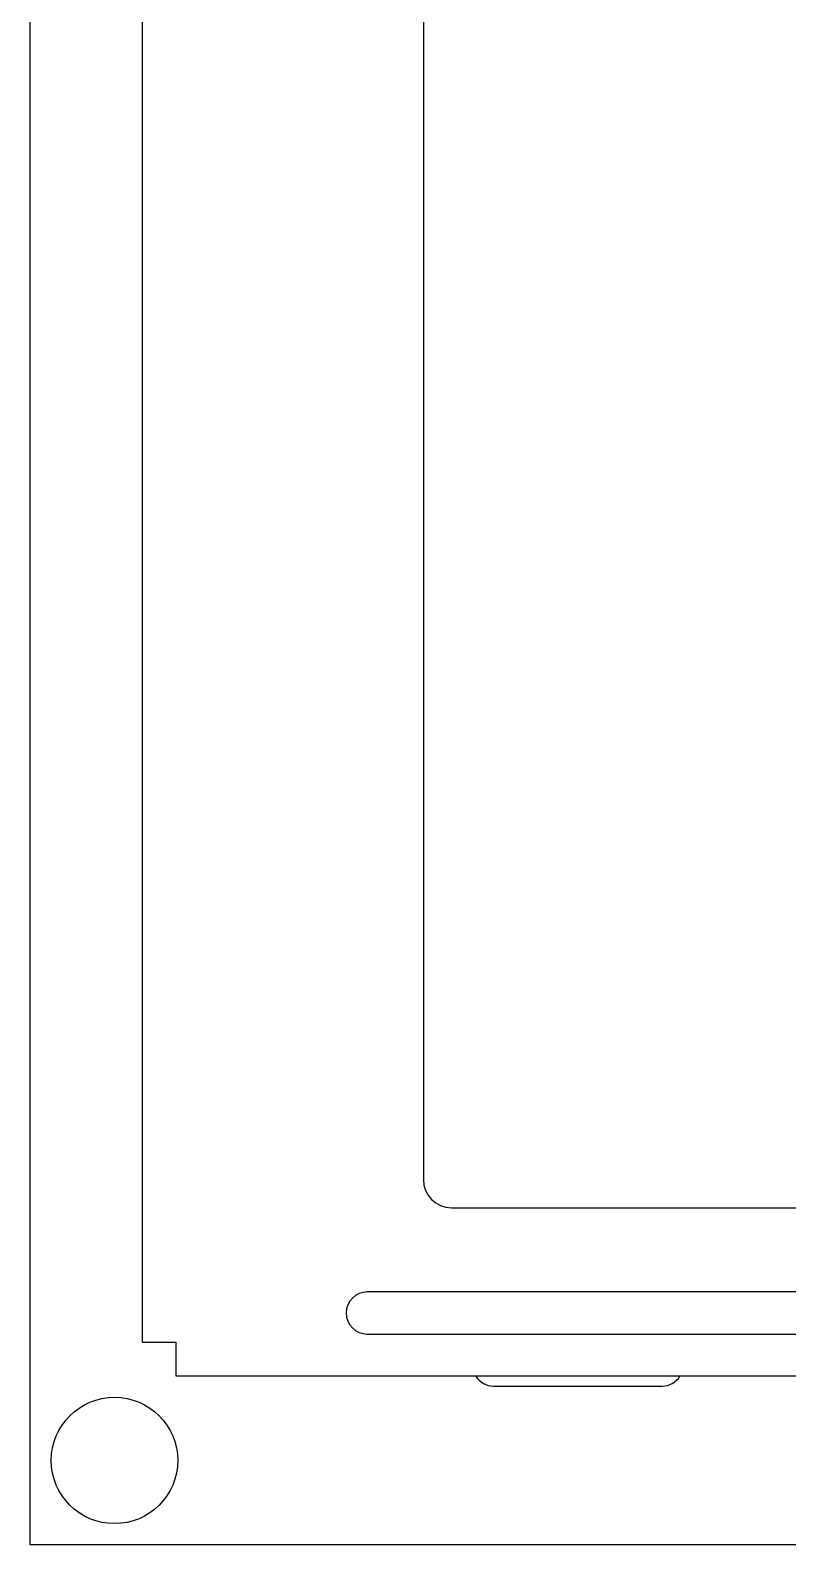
# Model space of a CAD drawing. Header units: millimetres. Extents: x 455 to 3181, y 44 to 381.
# Drawn here: x 2928.6 to 2955.6, y 170 to 223.9 of the extents above; entities that cross this region are included whole.
import ezdxf

# ---------------------------------------------------------------- set-up
doc = ezdxf.new("R2010")
doc.units = ezdxf.units.MM
doc.layers.add('BZ', color=67, linetype='Continuous')
doc.layers.add('PCB', color=3, linetype='Continuous')

msp = doc.modelspace()

# ---------------------------------------------------------------- linework, layer by layer
at = {"layer": 'BZ'}
for p, q in [((2942.6, 301.156), (2942.6, 182.956)), ((2943.6, 181.956), (3092.6, 181.956))]:
    msp.add_line(p, q, dxfattribs=at)
msp.add_lwpolyline([(2932.6, 177.156), (2932.6, 306.956), (2933.8, 306.956), (2933.8, 308.156), (3102.4, 308.156), (3102.4, 306.956), (3103.6, 306.956), (3103.6, 177.156), (3102.4, 177.156), (3102.4, 175.956), (2933.8, 175.956), (2933.8, 177.156)], close=True, dxfattribs=at)
msp.add_lwpolyline([(2940.6, 178.956, 1), (2940.6, 177.456), (3095.6, 177.456, 1), (3095.6, 178.956)], format="xyb", close=True, dxfattribs=at)
msp.add_arc((2943.6, 182.956), 1, 180, 270, dxfattribs=at)
at = {"layer": 'PCB'}
msp.add_lwpolyline([(2928.6, 314.156), (3107.6, 314.156), (3107.6, 169.956), (2928.6, 169.956)], close=True, dxfattribs=at)
msp.add_lwpolyline([(2944.466, 175.956, 0.257543), (2945.1, 175.606), (2951.1, 175.606, 0.257543), (2951.735, 175.956, 0.257543)], format="xyb", dxfattribs=at)
msp.add_circle((2931.6, 172.956), 2.25, dxfattribs=at)

doc.saveas('drawing.dxf')
